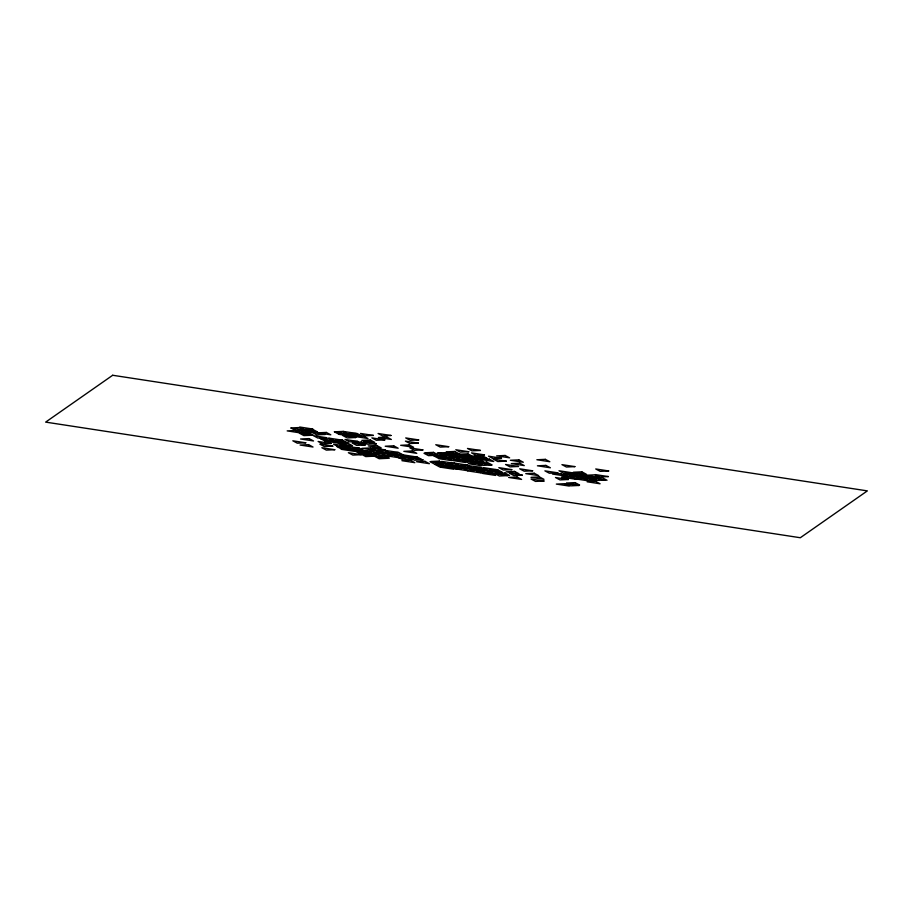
<?xml version="1.0" encoding="UTF-8"?>
<svg xmlns="http://www.w3.org/2000/svg" width="913" height="913" viewBox="0 0 913 913"><rect width="100%" height="100%" fill="white"/><g stroke="black" fill="none" stroke-linecap="round" stroke-linejoin="round"><path stroke-width="1.37" d="M295.652 430.491L308.594 432.477L304.109 430.091L287.184 430.89L300.126 432.876L317.051 432.066L290.848 427.946L299.304 427.546L303.789 429.932M334.751 431.803L343.208 431.404L356.15 433.39M347.693 433.789L357.086 433.47L361.571 435.843L348.629 433.869M325.142 441.093L333.61 440.694L338.084 443.079L325.142 441.093L320.668 438.708M337.958 446.56L346.426 446.16L350.9 448.545L359.368 448.146L333.485 444.175L337.958 446.56L363.899 450.623L359.425 448.237L350.969 448.637M372.652 453.624L398.136 452.38L385.206 450.406L398.684 457.63L412.128 459.741L403.672 460.141L399.186 457.755M390.159 452.871L398.616 452.471L403.09 454.857M385.058 455.61L376.533 456.135L389.474 458.109L385.001 455.735M385.503 455.655L402.507 454.8L406.993 457.185L415.449 456.785L376.247 450.725L384.704 450.326L389.189 452.7M460.609 459.867L452.152 460.266L443.113 455.416L460.061 454.56M398.684 457.63L407.152 457.23L411.626 459.604M460.038 454.617L473.47 461.761L447.598 457.801L472.98 456.591L477.453 458.977L460.529 459.775L447.13 452.586L473.094 456.534L464.637 456.934L460.163 454.56M470.378 459.479L478.846 459.079L483.319 461.464L469.83 459.57L474.315 461.955L482.772 461.544M445.932 463.952L454.4 463.553L467.855 470.743L454.925 468.757M458.623 465.938L450.155 466.338L445.681 463.952L471.838 467.958L454.046 468.711L449.561 466.326M477.807 470.663L486.264 470.263L490.749 472.637L477.271 470.686L481.744 473.06L490.201 472.66M585.941 475.251L594.409 474.851L598.882 477.237M570.808 476.472L587.732 475.673L596.691 480.432L570.808 476.472L575.293 478.857L588.223 480.831L605.148 480.033M575.293 478.857L600.674 477.647L574.528 473.573L579.002 475.947M594.089 478.275L602.546 477.876L607.019 480.249L579.276 476.072L588.223 480.831M338.871 434.326L351.813 436.311L347.328 433.926L338.78 434.177L334.306 431.792L360.635 435.763L352.167 436.174L343.208 431.404M451.581 455.016L477.453 458.977M443.113 455.416L468.997 459.376M333.61 440.694L320.189 438.571L328.646 438.172L333.131 440.557M381.109 453.213L407.152 457.23M472.42 468.072L485.351 470.047L476.894 470.446L467.365 465.584L450.44 466.383L476.324 470.343L467.696 470.891L480.637 472.877L476.152 470.492M462.503 468.312L436.973 464.375L445.43 463.975L449.904 466.36M393.96 455.256L398.433 457.641L372.116 453.624L376.601 456.009M376.635 450.839L385.594 455.598M380.299 453.008L375.825 450.623L367.368 451.022L380.413 453.099L371.956 453.51L367.471 451.125M291.167 428.106L300.126 432.876M112.687 375.266L45.65 422.114L800.313 537.734L867.35 490.886L112.687 375.266M312.691 429.007L304.234 429.407L299.761 427.022L312.691 429.007M313.068 429.578L304.611 429.977L317.553 431.963L313.068 429.578M308.742 432.671L300.286 433.07L313.227 435.056L308.742 432.671M326.329 432.431L317.872 432.83L330.803 434.805L326.329 432.431M325.176 434.451L316.708 434.85L312.235 432.465L325.176 434.451M312.349 435.216L303.892 435.615L299.418 433.23L312.349 435.216M309.051 438.594L300.582 438.993L313.524 440.968L309.051 438.594M326.318 437.647L317.85 438.046L313.376 435.661L326.318 437.647M373.417 435.421L364.949 435.821L360.475 433.435L373.417 435.421M363.511 436.129L355.043 436.528L367.985 438.514L363.511 436.129M391.026 435.478L382.547 435.878L378.085 433.492L391.026 435.478M355.705 437.521L347.248 437.92L342.763 435.547L355.705 437.521M386.861 437.076L378.393 437.475L391.335 439.461L386.861 437.076M342.295 440.169L333.827 440.568L329.353 438.183L342.295 440.169M342.717 440.306L334.261 440.705L347.202 442.679L342.717 440.306M305.764 442.794L297.307 443.193L292.833 440.808L305.764 442.794M370.279 439.975L361.822 440.374L374.764 442.349L370.279 439.975M384.795 439.861L376.327 440.26L371.853 437.886L384.795 439.861M357.942 441.447L349.474 441.846L345 439.461L357.942 441.447M361.32 441.995L352.863 442.394L365.805 444.38L361.32 441.995M308.537 444.642L300.08 445.042L313.022 447.028L308.537 444.642M331.065 443.467L322.609 443.866L318.123 441.481L331.065 443.467M347.819 442.873L339.362 443.273L334.888 440.888L347.819 442.873M348.001 443.319L339.545 443.718L352.475 445.704L348.001 443.319M418.656 439.906L410.199 440.317L405.714 437.932L418.656 439.906M376.202 443.821L367.734 444.22L363.26 441.835L376.202 443.821M332.789 446.137L324.32 446.537L319.847 444.152L332.789 446.137M365.12 444.996L356.663 445.396L352.178 443.01L365.12 444.996M418.371 443.113L409.914 443.513L405.429 441.127L418.371 443.113M376.727 445.521L368.259 445.921L381.2 447.906L376.727 445.521M409.127 444.893L400.67 445.293L413.612 447.279L409.127 444.893M393.686 445.829L385.218 446.229L398.159 448.203L393.686 445.829M349.736 448.5L341.279 448.899L336.806 446.525L349.736 448.5M334.786 449.71L326.329 450.109L321.855 447.724L334.786 449.71M349.839 448.945L341.382 449.344L354.324 451.33L349.839 448.945M370.393 447.941L361.936 448.34L374.866 450.326L370.393 447.941M384.898 449.824L376.441 450.223L371.956 447.838L384.898 449.824M448.705 446.697L440.249 447.096L435.763 444.722L448.705 446.697M364.835 450.874L356.378 451.273L351.893 448.899L364.835 450.874M366.775 451.09L358.318 451.49L371.26 453.476L366.775 451.09M422.879 449.915L414.411 450.314L409.937 447.929L422.879 449.915M412.299 450.942L403.831 451.342L416.773 453.327L412.299 450.942M368.453 453.305L359.996 453.704L355.511 451.319L368.453 453.305M371.534 453.795L363.066 454.195L376.008 456.18L371.534 453.795M361.308 454.697L352.852 455.096L348.367 452.711L361.308 454.697M433.492 452.369L425.024 452.768L437.966 454.754L433.492 452.369M454.708 451.444L446.252 451.844L459.193 453.829L454.708 451.444M480.421 450.44L471.953 450.839L467.479 448.454L480.421 450.44M446.811 452.563L438.354 452.962L451.296 454.948L446.811 452.563M374.227 456.192L365.771 456.591L361.286 454.206L374.227 456.192M468.734 451.73L460.278 452.129L455.792 449.744L468.734 451.73M436.95 455.256L428.494 455.655L424.009 453.282L436.95 455.256M467.81 453.795L459.342 454.195L472.283 456.18L467.81 453.795M450.303 454.891L441.835 455.29L437.361 452.905L450.303 454.891M442.497 455.404L434.029 455.804L446.971 457.79L442.497 455.404M416.933 456.877L408.476 457.276L421.418 459.262L416.933 456.877M387.603 458.326L379.146 458.725L374.672 456.34L387.603 458.326M484.472 454.868L476.015 455.267L471.53 452.882L484.472 454.868M482.053 455.621L473.596 456.021L486.538 458.006L482.053 455.621M446.982 457.949L438.514 458.36L434.04 455.975L446.982 457.949M447.05 458.246L438.594 458.646L451.536 460.62L447.05 458.246M505.14 455.461L496.672 455.861L509.614 457.835L505.14 455.461M410.382 460.289L401.914 460.688L414.856 462.674L410.382 460.289M422.947 459.832L414.479 460.243L410.005 457.858L422.947 459.832M424.933 461.316L416.465 461.716L429.407 463.69L424.933 461.316M487.337 458.509L478.88 458.908L474.395 456.523L487.337 458.509M439.29 461.088L430.833 461.487L443.775 463.473L439.29 461.088M461.122 460.129L452.654 460.529L465.596 462.514L461.122 460.129M501.465 458.178L492.997 458.577L488.523 456.192L501.465 458.178M489.254 459.091L480.797 459.501L493.739 461.476L489.254 459.091M518.835 459.867L510.378 460.266L523.32 462.252L518.835 459.867M442.965 463.678L434.508 464.078L430.023 461.693L442.965 463.678M454.594 463.348L446.126 463.747L441.652 461.373L454.594 463.348M486.675 462.058L478.207 462.469L491.148 464.443L486.675 462.058M506.281 461.145L497.813 461.544L493.34 459.159L506.281 461.145M545.323 459.342L536.867 459.741L549.809 461.727L545.323 459.342M477.043 462.663L468.574 463.062L464.101 460.677L477.043 462.663M477.294 463.382L468.837 463.781L481.779 465.767L477.294 463.382M467.696 465.128L459.239 465.527L454.765 463.142L467.696 465.128M447.963 466.463L439.495 466.863L435.022 464.477L447.963 466.463M519.794 463.199L511.326 463.599L524.267 465.584L519.794 463.199M448.876 466.771L440.42 467.171L453.362 469.156L448.876 466.771M491.867 464.968L483.411 465.368L478.937 462.982L491.867 464.968M480.478 467.433L472.021 467.833L467.536 465.459L480.478 467.433M481.356 467.627L472.9 468.027L485.83 470.001L481.356 467.627M518.493 466.475L510.025 466.874L505.551 464.489L518.493 466.475M545.883 465.402L537.426 465.801L550.356 467.787L545.883 465.402M496.341 469.602L487.884 470.001L483.411 467.616L496.341 469.602M497.95 469.967L489.482 470.366L502.424 472.352L497.95 469.967M511.771 469.624L503.314 470.024L498.829 467.639L511.771 469.624M574.882 466.611L566.414 467.011L561.94 464.637L574.882 466.611M514.578 471.405L506.122 471.804L519.052 473.79L514.578 471.405M532.633 470.8L524.176 471.199L519.691 468.814L532.633 470.8M491.114 473.037L482.646 473.436L495.588 475.422L491.114 473.037M502.013 472.592L493.556 472.991L489.071 470.606L502.013 472.592M505.015 473.025L496.558 473.436L509.5 475.411L505.015 473.025M534.219 473.242L525.762 473.642L538.693 475.627L534.219 473.242M557.832 472.831L549.375 473.231L544.89 470.857L557.832 472.831M581.821 471.827L573.364 472.226L586.306 474.212L581.821 471.827M507.799 475.605L499.343 476.004L494.869 473.619L507.799 475.605M522.293 475.159L513.825 475.559L509.351 473.174L522.293 475.159M571.949 472.74L563.481 473.139L559.007 470.754L571.949 472.74M608.663 470.948L600.195 471.348L595.721 468.962L608.663 470.948M560.97 473.664L552.502 474.064L565.444 476.05L560.97 473.664M573.216 473.436L564.759 473.836L577.689 475.81L573.216 473.436M517.1 477.031L508.644 477.431L521.585 479.416L517.1 477.031M539.469 476.94L531.012 477.351L543.954 479.325L539.469 476.94M576.708 475.947L568.251 476.346L563.766 473.973L576.708 475.947M569.974 476.677L561.506 477.077L574.448 479.063L569.974 476.677M608.366 476.575L599.909 476.985L595.424 474.6L608.366 476.575M568.422 479.496L559.966 479.896L555.481 477.51L568.422 479.496M543.977 481.014L535.509 481.413L531.035 479.028L543.977 481.014M595.596 481.391L587.139 481.79L600.069 483.776L595.596 481.391M575.11 482.623L566.653 483.023L579.584 485.008L575.11 482.623M564.793 483.685L556.325 484.084L569.267 486.07L564.793 483.685M579.059 485.454L570.602 485.853L566.117 483.468L579.059 485.454"/></g></svg>
